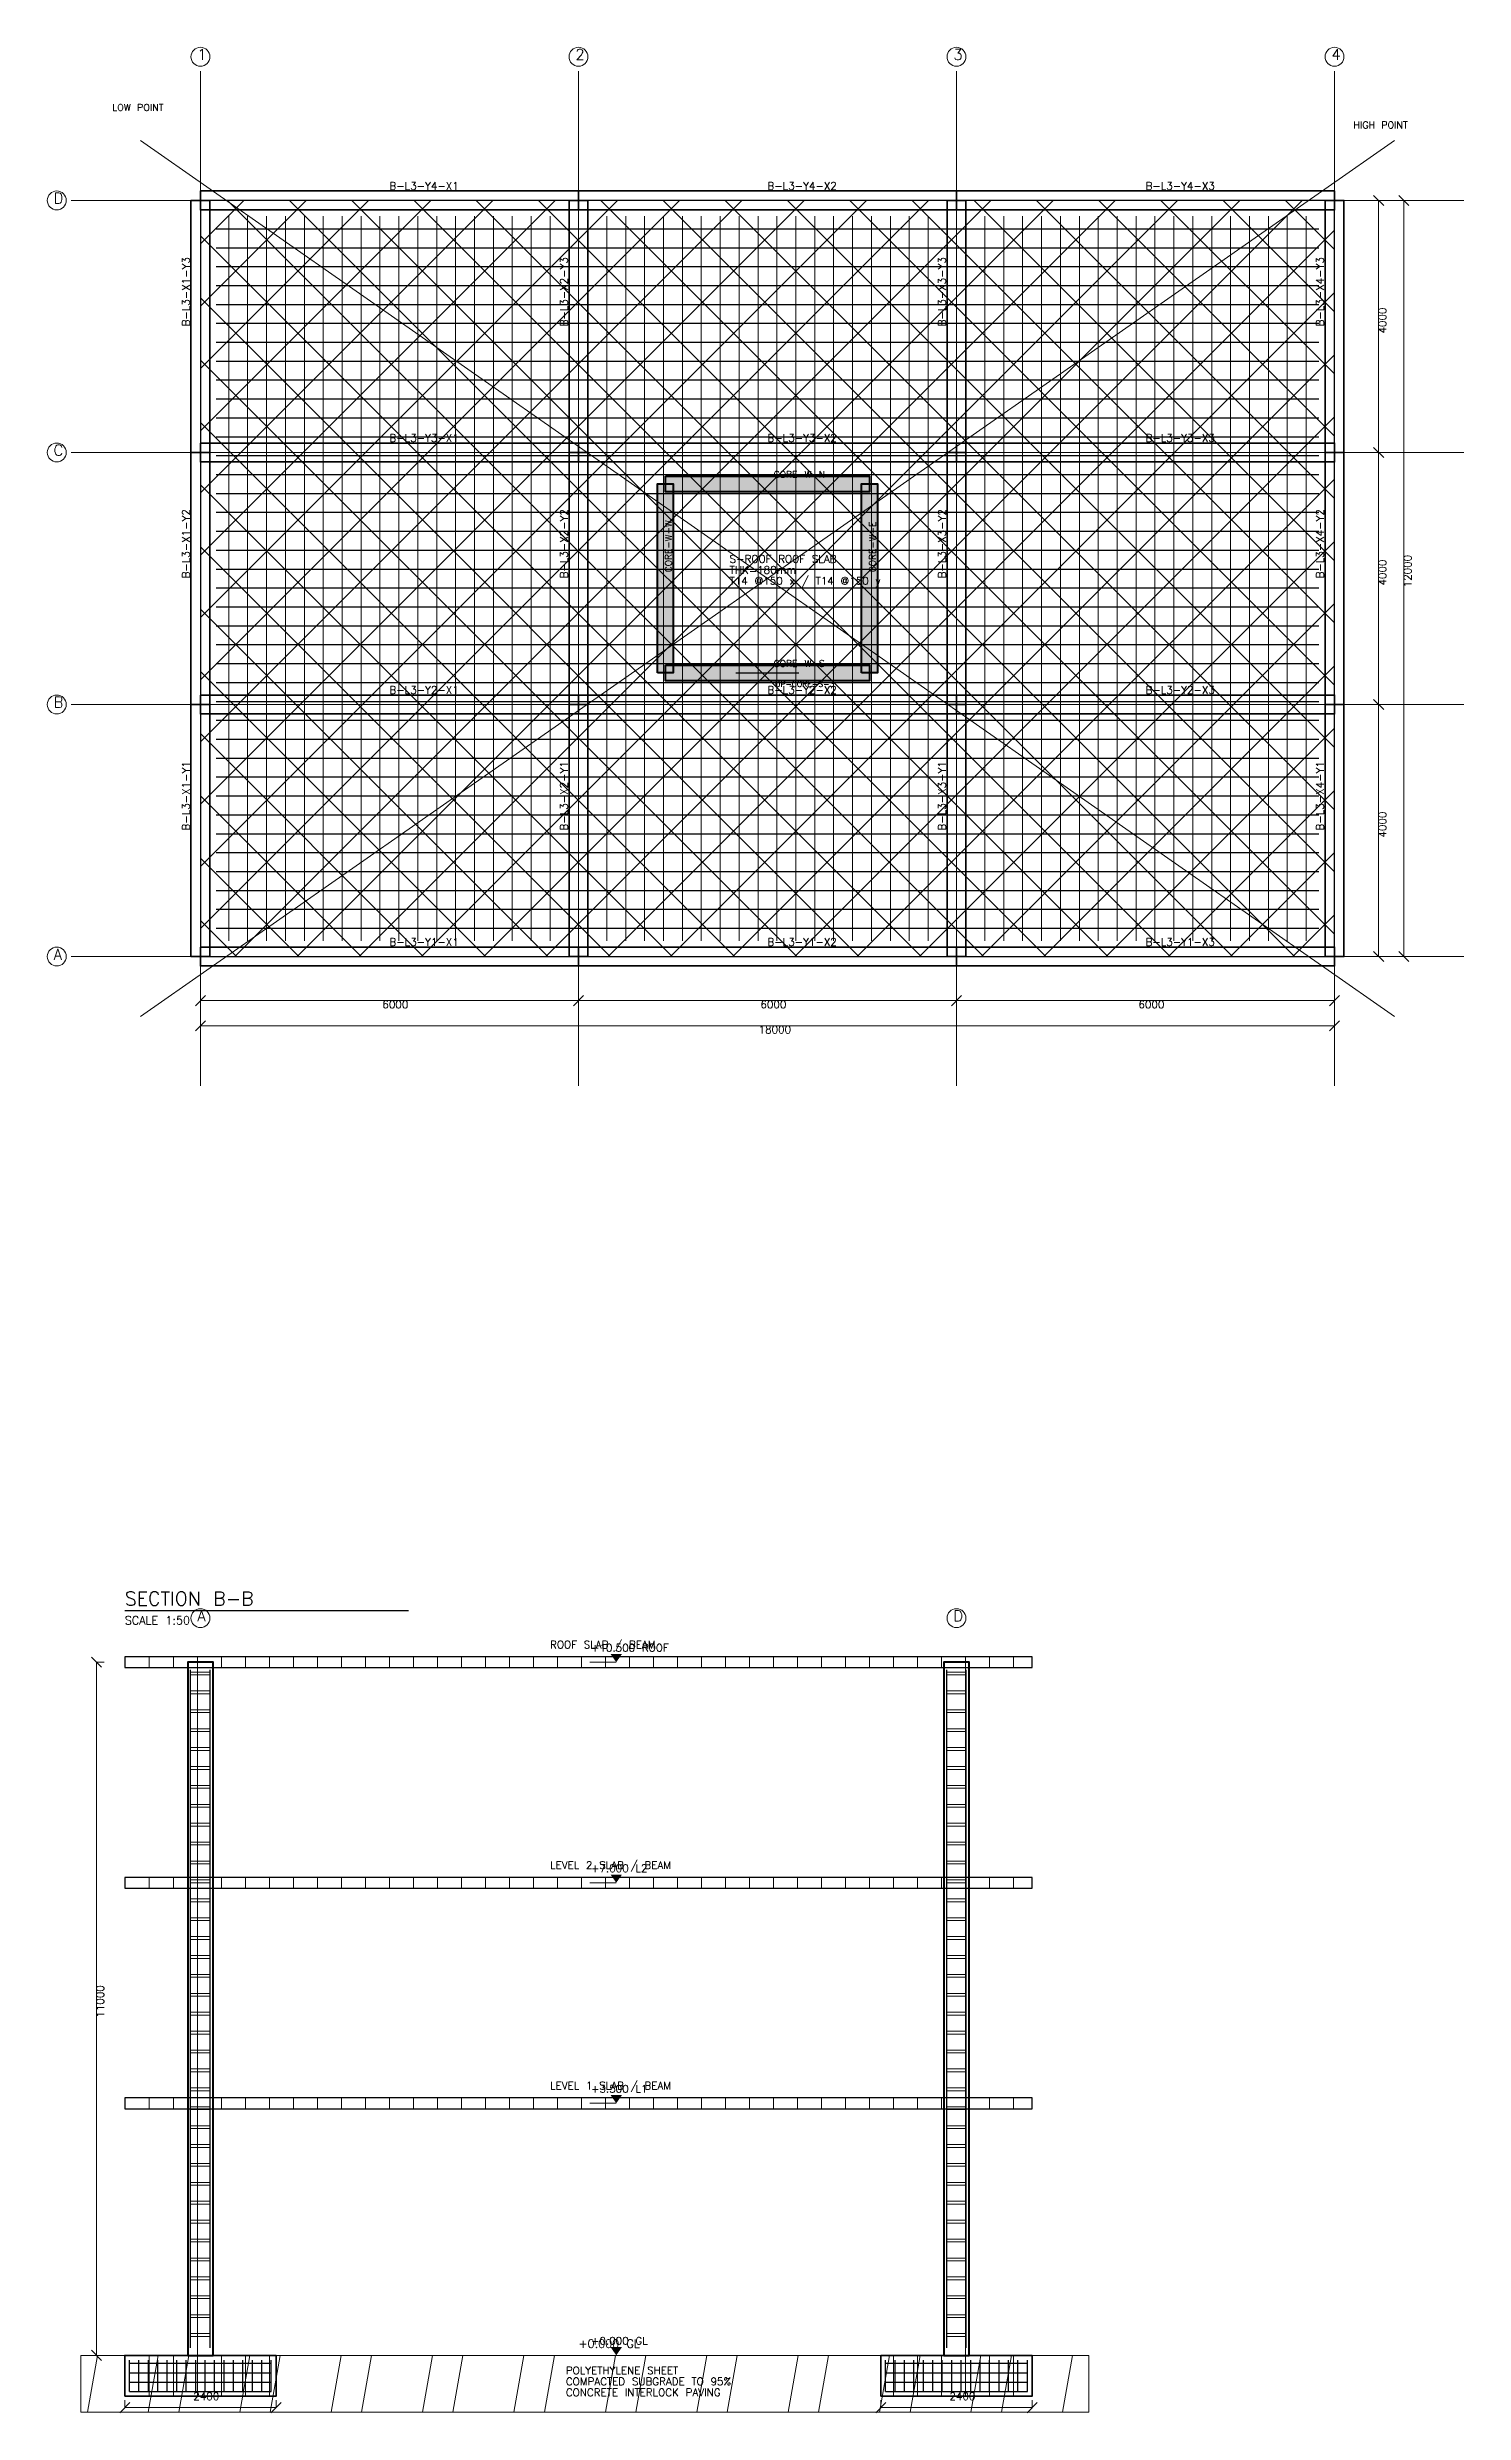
# Model space of a CAD drawing. Header units: millimetres. Extents: x -1230 to 55960, y -122972 to 18360.
# Drawn here: x 24670 to 47150, y -56710 to -19170 of the extents above; entities that cross this region are included whole.
import ezdxf

# ---------------------------------------------------------------- set-up
doc = ezdxf.new("R2010")
doc.units = ezdxf.units.MM
for name, color, linetype, lineweight in [('SAI-A-DIMS', 6, 'Continuous', 13), ('SAI-A-GRID', 1, 'Continuous', 13), ('SAI-A-SECTION', 1, 'Continuous', 25), ('SAI-A-TEXT', 4, 'Continuous', 13), ('SAI-A-TITLE', 6, 'Continuous', 30), ('SAI-H-CONCRETE', 8, 'Continuous', 13), ('SAI-H-SOIL', 8, 'Continuous', 13), ('SAI-S-BEAM', 30, 'Continuous', 35), ('SAI-S-CONCRETE-CUT', 1, 'Continuous', 40), ('SAI-S-FOOTING', 2, 'Continuous', 35), ('SAI-S-OPENING', 1, 'Continuous', 25), ('SAI-S-REBAR', 1, 'Continuous', 25), ('SAI-S-SLAB', 4, 'Continuous', 25), ('SAI-S-TIES', 3, 'Continuous', 20), ('SAI-S-WALL', 5, 'Continuous', 50), ('SAI-X-REFERENCE', 9, 'Continuous', 13)]:
    doc.layers.add(name, color=color, linetype=linetype, lineweight=lineweight)
doc.styles.add('SAI-STANDARD', font='txt.shx')

msp = doc.modelspace()

# ---------------------------------------------------------------- hatches: boundary and pattern name
at = {"layer": 'SAI-A-TEXT'}
h = msp.add_hatch(color=4, dxfattribs=at)
h.dxf.hatch_style = 1
h.paths.add_polyline_path([(33700, -44800), (33790, -44670), (33610, -44670)])
h = msp.add_hatch(color=4, dxfattribs=at)
h.dxf.hatch_style = 1
h.paths.add_polyline_path([(33700, -48300), (33790, -48170), (33610, -48170)])
h = msp.add_hatch(color=4, dxfattribs=at)
h.dxf.hatch_style = 1
h.paths.add_polyline_path([(33700, -51800), (33790, -51670), (33610, -51670)])
h = msp.add_hatch(color=4, dxfattribs=at)
h.dxf.hatch_style = 1
h.paths.add_polyline_path([(33700, -55800), (33790, -55670), (33610, -55670)])
at = {"layer": 'SAI-H-CONCRETE'}
h = msp.add_hatch(dxfattribs=at)
h.set_pattern_fill('ANSI37', scale=220)
h.paths.add_polyline_path([(27100, -33600), (45100, -33600), (45100, -21600), (27100, -21600)])
h = msp.add_hatch(dxfattribs=at)
h.set_pattern_fill('ANSI31', scale=120, angle=45)
h.paths.add_polyline_path([(25900, -44885), (40300, -44885), (40300, -44715), (25900, -44715)])
h = msp.add_hatch(dxfattribs=at)
h.set_pattern_fill('ANSI31', scale=120, angle=45)
h.paths.add_polyline_path([(26900, -55800), (27300, -55800), (27300, -44800), (26900, -44800)])
h = msp.add_hatch(dxfattribs=at)
h.set_pattern_fill('ANSI31', scale=120, angle=45)
h.paths.add_polyline_path([(38900, -55800), (39300, -55800), (39300, -44800), (38900, -44800)])
h = msp.add_hatch(dxfattribs=at)
h.set_pattern_fill('ANSI31', scale=120, angle=45)
h.paths.add_polyline_path([(25900, -48385), (40300, -48385), (40300, -48215), (25900, -48215)])
h = msp.add_hatch(dxfattribs=at)
h.set_pattern_fill('ANSI31', scale=120, angle=45)
h.paths.add_polyline_path([(25900, -51885), (40300, -51885), (40300, -51715), (25900, -51715)])
h = msp.add_hatch(dxfattribs=at)
h.set_pattern_fill('ANSI31', scale=120, angle=45)
h.paths.add_polyline_path([(25900, -56450), (28300, -56450), (28300, -55800), (25900, -55800)])
h = msp.add_hatch(dxfattribs=at)
h.set_pattern_fill('ANSI31', scale=120, angle=45)
h.paths.add_polyline_path([(37900, -56450), (40300, -56450), (40300, -55800), (37900, -55800)])
at = {"layer": 'SAI-H-SOIL'}
h = msp.add_hatch(dxfattribs=at)
h.set_pattern_fill('ANSI32', scale=150, angle=35)
h.paths.add_polyline_path([(25200, -56700), (41200, -56700), (41200, -55800), (25200, -55800)])
at = {"layer": 'SAI-S-WALL'}
h = msp.add_hatch(color=5, dxfattribs=at)
h.dxf.hatch_style = 1
h.paths.add_polyline_path([(34355, -29100), (34355, -26100), (34605, -26100), (34605, -29100)])
h = msp.add_hatch(color=5, dxfattribs=at)
h.dxf.hatch_style = 1
h.paths.add_polyline_path([(34480, -25975), (37720, -25975), (37720, -26225), (34480, -26225)])
h = msp.add_hatch(color=5, dxfattribs=at)
h.dxf.hatch_style = 1
h.paths.add_polyline_path([(37595, -29100), (37595, -26100), (37845, -26100), (37845, -29100)])
h = msp.add_hatch(color=5, dxfattribs=at)
h.dxf.hatch_style = 1
h.paths.add_polyline_path([(34480, -28975), (37720, -28975), (37720, -29225), (34480, -29225)])

# ---------------------------------------------------------------- linework, layer by layer
at = {"layer": 'SAI-A-DIMS'}
for p, q in [((45100, -21600), (46320, -21600)), ((45100, -21600), (45920, -21600)), ((45720, -21520), (45880, -21680)), ((45800, -25600), (45800, -21600)), ((46120, -21520), (46280, -21680)), ((46200, -33600), (46200, -21600)), ((45720, -25520), (45880, -25680)), ((45720, -25520), (45880, -25680)), ((45100, -25600), (45920, -25600)), ((45100, -25600), (45920, -25600)), ((45800, -29600), (45800, -25600)), ((45100, -29600), (45920, -29600)), ((45100, -29600), (45920, -29600)), ((45720, -29520), (45880, -29680)), ((45720, -29520), (45880, -29680)), ((45800, -33600), (45800, -29600)), ((27100, -33600), (27100, -34820)), ((27100, -33600), (27100, -34420)), ((33100, -33600), (33100, -34420)), ((33100, -33600), (33100, -34420)), ((39100, -33600), (39100, -34420)), ((39100, -33600), (39100, -34420)), ((45100, -33600), (45100, -34820)), ((45100, -33600), (46320, -33600)), ((45100, -33600), (45100, -34420)), ((45100, -33600), (45920, -33600)), ((45720, -33520), (45880, -33680)), ((46120, -33520), (46280, -33680)), ((27020, -34380), (27180, -34220)), ((27100, -34300), (33100, -34300)), ((33020, -34380), (33180, -34220)), ((33020, -34380), (33180, -34220)), ((33100, -34300), (39100, -34300)), ((39020, -34380), (39180, -34220)), ((39020, -34380), (39180, -34220)), ((39100, -34300), (45100, -34300)), ((45020, -34380), (45180, -34220)), ((27020, -34780), (27180, -34620)), ((27100, -34700), (45100, -34700)), ((45020, -34780), (45180, -34620)), ((25370, -44720), (25530, -44880)), ((25450, -55800), (25450, -44800)), ((25450, -44800), (25570, -44800)), ((25370, -55720), (25530, -55880)), ((25450, -55800), (25570, -55800)), ((25820, -56710), (25980, -56550)), ((25900, -56630), (25900, -56510)), ((25900, -56630), (28300, -56630)), ((28220, -56710), (28380, -56550)), ((28300, -56630), (28300, -56510)), ((37820, -56710), (37980, -56550)), ((37900, -56630), (37900, -56510)), ((37900, -56630), (40300, -56630)), ((40220, -56710), (40380, -56550)), ((40300, -56630), (40300, -56510))]:
    msp.add_line(p, q, dxfattribs=at)
at = {"layer": 'SAI-A-GRID'}
for p, q in [((27100, -35650), (27100, -19550)), ((33100, -35650), (33100, -19550)), ((39100, -35650), (39100, -19550)), ((45100, -35650), (45100, -19550)), ((25050, -21600), (47150, -21600)), ((25050, -25600), (47150, -25600)), ((25050, -29600), (47150, -29600)), ((25050, -33600), (47150, -33600))]:
    msp.add_line(p, q, dxfattribs=at)
for centre in [(27100, -19320), (33100, -19320), (39100, -19320), (45100, -19320), (24820, -21600), (24820, -25600), (24820, -29600), (24820, -33600), (27100, -44100), (39100, -44100)]:
    msp.add_circle(centre, 150, dxfattribs=at)
at = {"layer": 'SAI-A-TEXT'}
for p, q in [((33280, -44800), (33700, -44800)), ((33280, -48300), (33700, -48300)), ((33280, -51800), (33700, -51800)), ((25200, -55800), (41200, -55800)), ((33280, -55800), (33700, -55800))]:
    msp.add_line(p, q, dxfattribs=at)
at = {"layer": 'SAI-A-TITLE'}
msp.add_line((25900, -43980), (30400, -43980), dxfattribs=at)
at = {"layer": 'SAI-S-BEAM'}
for points in [[(26950, -25600), (26950, -21600), (27250, -21600), (27250, -25600), (26950, -25600)], [(27100, -21450), (33100, -21450), (33100, -21750), (27100, -21750), (27100, -21450)], [(32950, -25600), (32950, -21600), (33250, -21600), (33250, -25600), (32950, -25600)], [(33100, -21450), (39100, -21450), (39100, -21750), (33100, -21750), (33100, -21450)], [(38950, -25600), (38950, -21600), (39250, -21600), (39250, -25600), (38950, -25600)], [(39100, -21450), (45100, -21450), (45100, -21750), (39100, -21750), (39100, -21450)], [(44950, -25600), (44950, -21600), (45250, -21600), (45250, -25600), (44950, -25600)], [(27100, -25450), (33100, -25450), (33100, -25750), (27100, -25750), (27100, -25450)], [(33100, -25450), (39100, -25450), (39100, -25750), (33100, -25750), (33100, -25450)], [(39100, -25450), (45100, -25450), (45100, -25750), (39100, -25750), (39100, -25450)], [(26950, -29600), (26950, -25600), (27250, -25600), (27250, -29600), (26950, -29600)], [(32950, -29600), (32950, -25600), (33250, -25600), (33250, -29600), (32950, -29600)], [(38950, -29600), (38950, -25600), (39250, -25600), (39250, -29600), (38950, -29600)], [(44950, -29600), (44950, -25600), (45250, -25600), (45250, -29600), (44950, -29600)], [(26950, -33600), (26950, -29600), (27250, -29600), (27250, -33600), (26950, -33600)], [(27100, -29450), (33100, -29450), (33100, -29750), (27100, -29750), (27100, -29450)], [(32950, -33600), (32950, -29600), (33250, -29600), (33250, -33600), (32950, -33600)], [(33100, -29450), (39100, -29450), (39100, -29750), (33100, -29750), (33100, -29450)], [(38950, -33600), (38950, -29600), (39250, -29600), (39250, -33600), (38950, -33600)], [(39100, -29450), (45100, -29450), (45100, -29750), (39100, -29750), (39100, -29450)], [(44950, -33600), (44950, -29600), (45250, -29600), (45250, -33600), (44950, -33600)], [(27100, -33450), (33100, -33450), (33100, -33750), (27100, -33750), (27100, -33450)], [(33100, -33450), (39100, -33450), (39100, -33750), (33100, -33750), (33100, -33450)], [(39100, -33450), (45100, -33450), (45100, -33750), (39100, -33750), (39100, -33450)]]:
    msp.add_lwpolyline(points, dxfattribs=at)
at = {"layer": 'SAI-S-CONCRETE-CUT'}
for points in [[(26900, -55800), (27300, -55800), (27300, -44800), (26900, -44800), (26900, -55800)], [(38900, -55800), (39300, -55800), (39300, -44800), (38900, -44800), (38900, -55800)]]:
    msp.add_lwpolyline(points, dxfattribs=at)
at = {"layer": 'SAI-S-FOOTING'}
for points in [[(25900, -56450), (28300, -56450), (28300, -55800), (25900, -55800), (25900, -56450)], [(37900, -56450), (40300, -56450), (40300, -55800), (37900, -55800), (37900, -56450)]]:
    msp.add_lwpolyline(points, dxfattribs=at)
at = {"layer": 'SAI-S-OPENING'}
msp.add_line((35600, -29100), (36600, -29100), dxfattribs=at)
at = {"layer": 'SAI-S-REBAR'}
for p, q in [((27350, -21750), (44850, -21750)), ((27350, -22050), (44850, -22050)), ((27350, -22350), (44850, -22350)), ((27350, -22650), (44850, -22650)), ((27350, -22950), (44850, -22950)), ((27350, -23250), (44850, -23250)), ((27350, -23550), (44850, -23550)), ((27350, -23850), (44850, -23850)), ((27350, -24150), (44850, -24150)), ((27350, -24450), (44850, -24450)), ((27350, -24750), (44850, -24750)), ((27350, -25050), (44850, -25050)), ((27350, -25350), (44850, -25350)), ((27350, -25650), (44850, -25650)), ((27350, -25950), (44850, -25950)), ((27350, -26250), (44850, -26250)), ((27350, -26550), (44850, -26550)), ((27350, -26850), (44850, -26850)), ((27350, -27150), (44850, -27150)), ((27350, -27450), (44850, -27450)), ((27350, -27750), (44850, -27750)), ((27350, -28050), (44850, -28050)), ((27350, -28350), (44850, -28350)), ((27350, -28650), (44850, -28650)), ((27350, -28950), (44850, -28950)), ((27350, -29250), (44850, -29250)), ((27350, -29550), (44850, -29550)), ((27350, -29850), (44850, -29850)), ((27350, -30150), (44850, -30150)), ((27350, -30450), (44850, -30450)), ((27350, -30750), (44850, -30750)), ((27350, -31050), (44850, -31050)), ((27350, -31350), (44850, -31350)), ((27350, -31650), (44850, -31650)), ((27350, -31950), (44850, -31950)), ((27350, -32250), (44850, -32250)), ((27350, -32550), (44850, -32550)), ((27350, -32850), (44850, -32850)), ((27350, -33150), (44850, -33150)), ((27350, -33450), (44850, -33450)), ((26945, -55680), (26945, -44920)), ((27255, -55680), (27255, -44920)), ((38945, -55680), (38945, -44920)), ((39255, -55680), (39255, -44920)), ((25975, -56375), (25975, -55875)), ((25975, -55925), (28225, -55925)), ((26125, -56375), (26125, -55875)), ((26275, -56375), (26275, -55875)), ((26425, -56375), (26425, -55875)), ((26575, -56375), (26575, -55875)), ((26725, -56375), (26725, -55875)), ((26875, -56375), (26875, -55875)), ((27025, -56375), (27025, -55875)), ((27175, -56375), (27175, -55875)), ((27325, -56375), (27325, -55875)), ((27475, -56375), (27475, -55875)), ((27625, -56375), (27625, -55875)), ((27775, -56375), (27775, -55875)), ((27925, -56375), (27925, -55875)), ((28075, -56375), (28075, -55875)), ((28225, -56375), (28225, -55875)), ((37975, -56375), (37975, -55875)), ((37975, -55925), (40225, -55925)), ((38125, -56375), (38125, -55875)), ((38275, -56375), (38275, -55875)), ((38425, -56375), (38425, -55875)), ((38575, -56375), (38575, -55875)), ((38725, -56375), (38725, -55875)), ((38875, -56375), (38875, -55875)), ((39025, -56375), (39025, -55875)), ((39175, -56375), (39175, -55875)), ((39325, -56375), (39325, -55875)), ((39475, -56375), (39475, -55875)), ((39625, -56375), (39625, -55875)), ((39775, -56375), (39775, -55875)), ((39925, -56375), (39925, -55875)), ((40075, -56375), (40075, -55875)), ((40225, -56375), (40225, -55875)), ((25975, -56075), (28225, -56075)), ((25975, -56225), (28225, -56225)), ((37975, -56075), (40225, -56075)), ((37975, -56225), (40225, -56225)), ((25975, -56375), (28225, -56375)), ((37975, -56375), (40225, -56375))]:
    msp.add_line(p, q, dxfattribs=at)
at = {"layer": 'SAI-S-SLAB'}
for points in [[(27100, -33600), (45100, -33600), (45100, -21600), (27100, -21600), (27100, -33600)], [(25900, -44885), (40300, -44885), (40300, -44715), (25900, -44715), (25900, -44885)], [(25900, -48385), (40300, -48385), (40300, -48215), (25900, -48215), (25900, -48385)], [(25900, -51885), (40300, -51885), (40300, -51715), (25900, -51715), (25900, -51885)]]:
    msp.add_lwpolyline(points, dxfattribs=at)
at = {"layer": 'SAI-S-TIES'}
for p, q in [((26150, -34550), (46050, -20650)), ((46050, -34550), (26150, -20650)), ((27250, -33350), (27250, -21850)), ((27550, -33350), (27550, -21850)), ((27850, -33350), (27850, -21850)), ((28150, -33350), (28150, -21850)), ((28450, -33350), (28450, -21850)), ((28750, -33350), (28750, -21850)), ((29050, -33350), (29050, -21850)), ((29350, -33350), (29350, -21850)), ((29650, -33350), (29650, -21850)), ((29950, -33350), (29950, -21850)), ((30250, -33350), (30250, -21850)), ((30550, -33350), (30550, -21850)), ((30850, -33350), (30850, -21850)), ((31150, -33350), (31150, -21850)), ((31450, -33350), (31450, -21850)), ((31750, -33350), (31750, -21850)), ((32050, -33350), (32050, -21850)), ((32350, -33350), (32350, -21850)), ((32650, -33350), (32650, -21850)), ((32950, -33350), (32950, -21850)), ((33250, -33350), (33250, -21850)), ((33550, -33350), (33550, -21850)), ((33850, -33350), (33850, -21850)), ((34150, -33350), (34150, -21850)), ((34450, -33350), (34450, -21850)), ((34750, -33350), (34750, -21850)), ((35050, -33350), (35050, -21850)), ((35350, -33350), (35350, -21850)), ((35650, -33350), (35650, -21850)), ((35950, -33350), (35950, -21850)), ((36250, -33350), (36250, -21850)), ((36550, -33350), (36550, -21850)), ((36850, -33350), (36850, -21850)), ((37150, -33350), (37150, -21850)), ((37450, -33350), (37450, -21850)), ((37750, -33350), (37750, -21850)), ((38050, -33350), (38050, -21850)), ((38350, -33350), (38350, -21850)), ((38650, -33350), (38650, -21850)), ((38950, -33350), (38950, -21850)), ((39250, -33350), (39250, -21850)), ((39550, -33350), (39550, -21850)), ((39850, -33350), (39850, -21850)), ((40150, -33350), (40150, -21850)), ((40450, -33350), (40450, -21850)), ((40750, -33350), (40750, -21850)), ((41050, -33350), (41050, -21850)), ((41350, -33350), (41350, -21850)), ((41650, -33350), (41650, -21850)), ((41950, -33350), (41950, -21850)), ((42250, -33350), (42250, -21850)), ((42550, -33350), (42550, -21850)), ((42850, -33350), (42850, -21850)), ((43150, -33350), (43150, -21850)), ((43450, -33350), (43450, -21850)), ((43750, -33350), (43750, -21850)), ((44050, -33350), (44050, -21850)), ((44350, -33350), (44350, -21850)), ((44650, -33350), (44650, -21850)), ((44950, -33350), (44950, -21850))]:
    msp.add_line(p, q, dxfattribs=at)
for points in [[(26945, -45000), (27255, -45000), (27255, -44955), (26945, -44955), (26945, -45000)], [(38945, -45000), (39255, -45000), (39255, -44955), (38945, -44955), (38945, -45000)], [(26945, -45300), (27255, -45300), (27255, -45255), (26945, -45255), (26945, -45300)], [(38945, -45300), (39255, -45300), (39255, -45255), (38945, -45255), (38945, -45300)], [(26945, -45600), (27255, -45600), (27255, -45555), (26945, -45555), (26945, -45600)], [(38945, -45600), (39255, -45600), (39255, -45555), (38945, -45555), (38945, -45600)], [(26945, -45900), (27255, -45900), (27255, -45855), (26945, -45855), (26945, -45900)], [(26945, -46200), (27255, -46200), (27255, -46155), (26945, -46155), (26945, -46200)], [(38945, -45900), (39255, -45900), (39255, -45855), (38945, -45855), (38945, -45900)], [(38945, -46200), (39255, -46200), (39255, -46155), (38945, -46155), (38945, -46200)], [(26945, -46500), (27255, -46500), (27255, -46455), (26945, -46455), (26945, -46500)], [(38945, -46500), (39255, -46500), (39255, -46455), (38945, -46455), (38945, -46500)], [(26945, -46800), (27255, -46800), (27255, -46755), (26945, -46755), (26945, -46800)], [(38945, -46800), (39255, -46800), (39255, -46755), (38945, -46755), (38945, -46800)], [(26945, -47100), (27255, -47100), (27255, -47055), (26945, -47055), (26945, -47100)], [(38945, -47100), (39255, -47100), (39255, -47055), (38945, -47055), (38945, -47100)], [(26945, -47400), (27255, -47400), (27255, -47355), (26945, -47355), (26945, -47400)], [(26945, -47700), (27255, -47700), (27255, -47655), (26945, -47655), (26945, -47700)], [(38945, -47400), (39255, -47400), (39255, -47355), (38945, -47355), (38945, -47400)], [(38945, -47700), (39255, -47700), (39255, -47655), (38945, -47655), (38945, -47700)], [(26945, -48000), (27255, -48000), (27255, -47955), (26945, -47955), (26945, -48000)], [(38945, -48000), (39255, -48000), (39255, -47955), (38945, -47955), (38945, -48000)], [(26945, -48300), (27255, -48300), (27255, -48255), (26945, -48255), (26945, -48300)], [(38945, -48300), (39255, -48300), (39255, -48255), (38945, -48255), (38945, -48300)], [(26945, -48600), (27255, -48600), (27255, -48555), (26945, -48555), (26945, -48600)], [(38945, -48600), (39255, -48600), (39255, -48555), (38945, -48555), (38945, -48600)], [(26945, -48900), (27255, -48900), (27255, -48855), (26945, -48855), (26945, -48900)], [(26945, -49200), (27255, -49200), (27255, -49155), (26945, -49155), (26945, -49200)], [(38945, -48900), (39255, -48900), (39255, -48855), (38945, -48855), (38945, -48900)], [(38945, -49200), (39255, -49200), (39255, -49155), (38945, -49155), (38945, -49200)], [(26945, -49500), (27255, -49500), (27255, -49455), (26945, -49455), (26945, -49500)], [(38945, -49500), (39255, -49500), (39255, -49455), (38945, -49455), (38945, -49500)], [(26945, -49800), (27255, -49800), (27255, -49755), (26945, -49755), (26945, -49800)], [(38945, -49800), (39255, -49800), (39255, -49755), (38945, -49755), (38945, -49800)], [(26945, -50100), (27255, -50100), (27255, -50055), (26945, -50055), (26945, -50100)], [(38945, -50100), (39255, -50100), (39255, -50055), (38945, -50055), (38945, -50100)], [(26945, -50400), (27255, -50400), (27255, -50355), (26945, -50355), (26945, -50400)], [(26945, -50700), (27255, -50700), (27255, -50655), (26945, -50655), (26945, -50700)], [(38945, -50400), (39255, -50400), (39255, -50355), (38945, -50355), (38945, -50400)], [(38945, -50700), (39255, -50700), (39255, -50655), (38945, -50655), (38945, -50700)], [(26945, -51000), (27255, -51000), (27255, -50955), (26945, -50955), (26945, -51000)], [(38945, -51000), (39255, -51000), (39255, -50955), (38945, -50955), (38945, -51000)], [(26945, -51300), (27255, -51300), (27255, -51255), (26945, -51255), (26945, -51300)], [(38945, -51300), (39255, -51300), (39255, -51255), (38945, -51255), (38945, -51300)], [(26945, -51600), (27255, -51600), (27255, -51555), (26945, -51555), (26945, -51600)], [(38945, -51600), (39255, -51600), (39255, -51555), (38945, -51555), (38945, -51600)], [(26945, -51900), (27255, -51900), (27255, -51855), (26945, -51855), (26945, -51900)], [(26945, -52200), (27255, -52200), (27255, -52155), (26945, -52155), (26945, -52200)], [(38945, -51900), (39255, -51900), (39255, -51855), (38945, -51855), (38945, -51900)], [(38945, -52200), (39255, -52200), (39255, -52155), (38945, -52155), (38945, -52200)], [(26945, -52500), (27255, -52500), (27255, -52455), (26945, -52455), (26945, -52500)], [(38945, -52500), (39255, -52500), (39255, -52455), (38945, -52455), (38945, -52500)], [(26945, -52800), (27255, -52800), (27255, -52755), (26945, -52755), (26945, -52800)], [(38945, -52800), (39255, -52800), (39255, -52755), (38945, -52755), (38945, -52800)], [(26945, -53100), (27255, -53100), (27255, -53055), (26945, -53055), (26945, -53100)], [(38945, -53100), (39255, -53100), (39255, -53055), (38945, -53055), (38945, -53100)], [(26945, -53400), (27255, -53400), (27255, -53355), (26945, -53355), (26945, -53400)], [(26945, -53700), (27255, -53700), (27255, -53655), (26945, -53655), (26945, -53700)], [(38945, -53400), (39255, -53400), (39255, -53355), (38945, -53355), (38945, -53400)], [(38945, -53700), (39255, -53700), (39255, -53655), (38945, -53655), (38945, -53700)], [(26945, -54000), (27255, -54000), (27255, -53955), (26945, -53955), (26945, -54000)], [(38945, -54000), (39255, -54000), (39255, -53955), (38945, -53955), (38945, -54000)], [(26945, -54300), (27255, -54300), (27255, -54255), (26945, -54255), (26945, -54300)], [(38945, -54300), (39255, -54300), (39255, -54255), (38945, -54255), (38945, -54300)], [(26945, -54600), (27255, -54600), (27255, -54555), (26945, -54555), (26945, -54600)], [(38945, -54600), (39255, -54600), (39255, -54555), (38945, -54555), (38945, -54600)], [(26945, -54900), (27255, -54900), (27255, -54855), (26945, -54855), (26945, -54900)], [(26945, -55200), (27255, -55200), (27255, -55155), (26945, -55155), (26945, -55200)], [(38945, -54900), (39255, -54900), (39255, -54855), (38945, -54855), (38945, -54900)], [(38945, -55200), (39255, -55200), (39255, -55155), (38945, -55155), (38945, -55200)], [(26945, -55500), (27255, -55500), (27255, -55455), (26945, -55455), (26945, -55500)], [(38945, -55500), (39255, -55500), (39255, -55455), (38945, -55455), (38945, -55500)]]:
    msp.add_lwpolyline(points, dxfattribs=at)
at = {"layer": 'SAI-S-WALL'}
for points in [[(34355, -29100), (34355, -26100), (34605, -26100), (34605, -29100), (34355, -29100)], [(34480, -25975), (37720, -25975), (37720, -26225), (34480, -26225), (34480, -25975)], [(37595, -29100), (37595, -26100), (37845, -26100), (37845, -29100), (37595, -29100)], [(34480, -28975), (37720, -28975), (37720, -29225), (34480, -29225), (34480, -28975)]]:
    msp.add_lwpolyline(points, dxfattribs=at)
at = {"layer": 'SAI-X-REFERENCE'}
for p, q in [((27100, -21600), (33100, -21600)), ((27100, -25600), (27100, -21600)), ((33100, -21600), (39100, -21600)), ((33100, -25600), (33100, -21600)), ((39100, -21600), (45100, -21600)), ((39100, -25600), (39100, -21600)), ((45100, -25600), (45100, -21600)), ((27100, -25600), (33100, -25600)), ((27100, -29600), (27100, -25600)), ((33100, -25600), (39100, -25600)), ((33100, -29600), (33100, -25600)), ((39100, -25600), (45100, -25600)), ((39100, -29600), (39100, -25600)), ((45100, -29600), (45100, -25600)), ((27100, -29600), (33100, -29600)), ((27100, -33600), (27100, -29600)), ((33100, -29600), (39100, -29600)), ((33100, -33600), (33100, -29600)), ((39100, -29600), (45100, -29600)), ((39100, -33600), (39100, -29600)), ((45100, -33600), (45100, -29600)), ((27100, -33600), (33100, -33600)), ((33100, -33600), (39100, -33600)), ((39100, -33600), (45100, -33600))]:
    msp.add_line(p, q, dxfattribs=at)
msp.add_lwpolyline([(25200, -56700), (41200, -56700), (41200, -55800), (25200, -55800), (25200, -56700)], dxfattribs=at)

# ---------------------------------------------------------------- texts
at = {"layer": 'SAI-A-DIMS', "style": 'SAI-STANDARD'}
for s, p in [('4000', (45920, -23712)), ('4000', (45920, -27712)), ('12000', (46320, -27740)), ('4000', (45920, -31712)), ('11000', (25570, -50440))]:
    msp.add_text(s, height=120, rotation=90, dxfattribs=at).set_placement(p)
for s, p in [('6000', (29988, -34420)), ('6000', (35988, -34420)), ('6000', (41988, -34420)), ('18000', (35960, -34820)), ('2400', (26988, -56510)), ('2400', (38988, -56510))]:
    msp.add_text(s, height=120, dxfattribs=at).set_placement(p)
at = {"layer": 'SAI-A-GRID', "style": 'SAI-STANDARD'}
for s, p in [('1', (27050, -19370)), ('2', (33050, -19370)), ('3', (39050, -19370)), ('4', (45050, -19370)), ('D', (24770, -21650)), ('C', (24770, -25650)), ('B', (24770, -29650)), ('A', (24770, -33650)), ('A', (27050, -44150)), ('D', (39050, -44150))]:
    msp.add_text(s, height=172, dxfattribs=at).set_placement(p)
at = {"layer": 'SAI-A-SECTION', "style": 'SAI-STANDARD'}
for s, p in [('LOW POINT', (25700, -20180)), ('HIGH POINT', (45400, -20460))]:
    msp.add_text(s, height=110, dxfattribs=at).set_placement(p)
at = {"layer": 'SAI-A-TEXT', "style": 'SAI-STANDARD'}
for s, height, p in [('B-L3-Y4-X1', 120, (30100, -21430)), ('B-L3-Y4-X2', 120, (36100, -21430)), ('B-L3-Y4-X3', 120, (42100, -21430)), ('B-L3-Y3-X1', 120, (30100, -25430)), ('B-L3-Y3-X2', 120, (36100, -25430)), ('B-L3-Y3-X3', 120, (42100, -25430)), ('CORE-W-N', 105, (36200, -26000)), ('THK=180mm', 120, (35500, -27524)), ('S-ROOF ROOF SLAB', 120, (35500, -27350)), ('T14 @150 x / T14 @150 y', 120, (35500, -27698)), ('CORE-W-S', 105, (36200, -29000)), ('B-L3-Y2-X1', 120, (30100, -29430)), ('B-L3-Y2-X2', 120, (36100, -29430)), ('B-L3-Y2-X3', 120, (42100, -29430)), ('B-L3-Y1-X1', 120, (30100, -33430)), ('B-L3-Y1-X2', 120, (36100, -33430)), ('B-L3-Y1-X3', 120, (42100, -33430)), ('SCALE 1:50', 130, (25900, -44200)), ('ROOF SLAB / BEAM', 120, (32650, -44580)), ('+10.500 ROOF', 120, (33300, -44630)), ('LEVEL 2 SLAB / BEAM', 120, (32650, -48080)), ('+7.000 L2', 120, (33300, -48130)), ('LEVEL 1 SLAB / BEAM', 120, (32650, -51580)), ('+3.500 L1', 120, (33300, -51630)), ('+0.000 GL', 130, (33100, -55680)), ('+0.000 GL', 120, (33300, -55630)), ('COMPACTED SUBGRADE TO 95%', 120, (32900, -56274)), ('POLYETHYLENE SHEET', 120, (32900, -56100)), ('CONCRETE INTERLOCK PAVING', 120, (32900, -56448))]:
    msp.add_text(s, height=height, dxfattribs=at).set_placement(p)
for s, height, p in [('B-L3-X1-Y3', 120, (26930, -23600)), ('B-L3-X2-Y3', 120, (32930, -23600)), ('B-L3-X3-Y3', 120, (38930, -23600)), ('B-L3-X4-Y3', 120, (44930, -23600)), ('B-L3-X1-Y2', 120, (26930, -27600)), ('B-L3-X2-Y2', 120, (32930, -27600)), ('B-L3-X3-Y2', 120, (38930, -27600)), ('B-L3-X4-Y2', 120, (44930, -27600)), ('CORE-W-W', 105, (34580, -27500)), ('CORE-W-E', 105, (37820, -27500)), ('B-L3-X1-Y1', 120, (26930, -31600)), ('B-L3-X2-Y1', 120, (32930, -31600)), ('B-L3-X3-Y1', 120, (38930, -31600)), ('B-L3-X4-Y1', 120, (44930, -31600))]:
    msp.add_text(s, height=height, rotation=90, dxfattribs=at).set_placement(p)
at = {"layer": 'SAI-A-TITLE', "style": 'SAI-STANDARD'}
msp.add_text('SECTION B-B', height=220, dxfattribs=at).set_placement((25900, -43900))
at = {"layer": 'SAI-S-OPENING', "style": 'SAI-STANDARD'}
msp.add_text('OP-CORE-S-3', height=90, dxfattribs=at).set_placement((36220, -29320))

doc.saveas('drawing.dxf')
